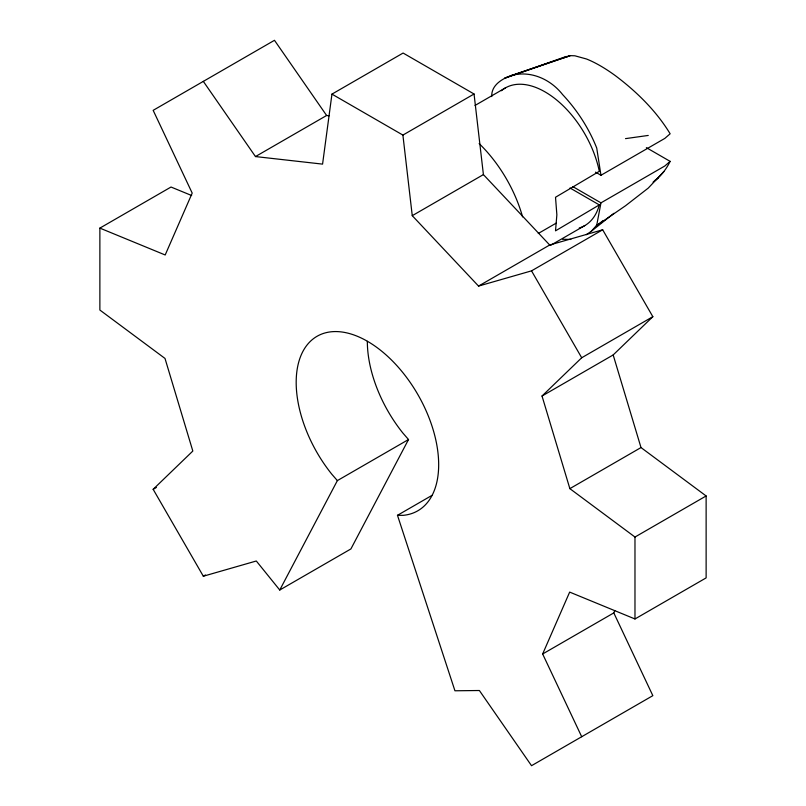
<?xml version="1.0" encoding="UTF-8"?>
<svg xmlns="http://www.w3.org/2000/svg" width="806" height="806" viewBox="0 0 806 806"><rect width="100%" height="100%" fill="white"/><g stroke="black" fill="none" stroke-linecap="round" stroke-linejoin="round"><path stroke-width="1.21" d="M570.003 187.989L599.311 204.905L555.515 230.848L556.865 214.829L555.515 197.258L599.311 171.325A79.462 45.882 60 0 0 556.724 100.055A79.462 45.882 60 0 0 501.372 90.735M581.7 736.734L542.65 653.978L569.661 592.098L634.977 618.968L634.977 537.038L569.862 488.638L542.025 396.028L613.175 354.952L652.84 316.687L602.676 229.781L549.692 245.004L483.409 174.6L474.049 94L403.101 53.045L331.951 94.121L322.571 164.122L255.472 156.566L203.324 81.376M491.751 96.569C491.106 85.194 502.309 78.595 511.629 75.401L570.205 55.634L574.88 55.795L586.446 58.979A83.028 27.283 44.2 0 1 615.401 75.693C636.72 91.743 656.225 110.875 670.139 133.786L664.819 138.41L600.964 175.275L595.533 172.141M646.352 147.639L670.139 161.371L664.819 165.996L600.964 202.86L596.732 225.196L591.302 231.272L586.284 234.717M542.65 653.978L613.799 612.903L614.797 610.605M670.139 161.371C666.23 169.512 660.316 176.705 653.082 182.126M191.657 195.515L171.023 187.032L99.873 228.108L99.873 310.038L164.998 358.438L192.825 451.048L153.16 489.313L203.324 576.219L256.308 560.996L279.753 590.022L337.371 480.608L408.521 439.532L402.96 433.144A100.75 58.163 60 0 1 367.335 341.331M408.521 439.532L350.902 548.946L279.753 590.022M663.862 171.607L648.246 188.1L625.506 205.762L596.369 225.811L603.251 220.471M542.025 396.028L581.7 357.763L652.84 316.687M591.302 231.272L613.89 213.308M654.422 180.816L658.361 177.763M564.412 57.599L570.205 55.634L504.768 78.142L566.366 56.43M255.472 156.566L326.621 115.49L329.11 115.772M331.951 94.121L402.899 135.086L474.049 94M475.016 105.455L505.312 87.965M602.676 229.781L531.527 270.856L478.542 286.08L412.259 215.676L483.409 174.6M538.287 233.478L556.392 223.02M478.542 286.08L549.692 245.004M550.357 245.467L584.773 225.599M153.16 489.313L156.384 487.449M203.324 576.219L205.48 574.97M613.799 612.903L652.84 695.659L531.527 765.7L479.379 690.51L454.937 690.782L397.479 515.306L431.976 495.388M569.862 488.638L641.002 447.562L706.127 495.962L706.127 577.892L634.977 618.968M634.977 537.038L706.127 495.962M511.629 75.401C530.932 70.313 550.639 79.31 562.628 94.604C577.177 110.12 588.894 128.285 596.732 148.052L600.964 175.275M625.506 138.632L648.246 135.438M397.479 515.306L403.05 515.346A100.75 58.163 60 0 0 422.001 402.174A100.75 58.163 60 0 0 312.849 339.155A100.75 58.163 60 0 0 331.81 474.22L337.371 480.608M562.628 239.271L570.819 239.432M99.873 228.108L165.19 254.978L192.201 193.097L153.16 110.341L274.473 40.3L326.621 115.49M572.723 186.559L600.964 202.86M531.527 270.856L581.7 357.763M613.175 354.952L641.002 447.562M402.899 135.086L412.259 215.676M479.137 143.569A100.377 57.951 60 0 1 522.58 216.885M599.311 204.905A79.462 45.882 60 0 1 579.242 228.007"/></g></svg>
